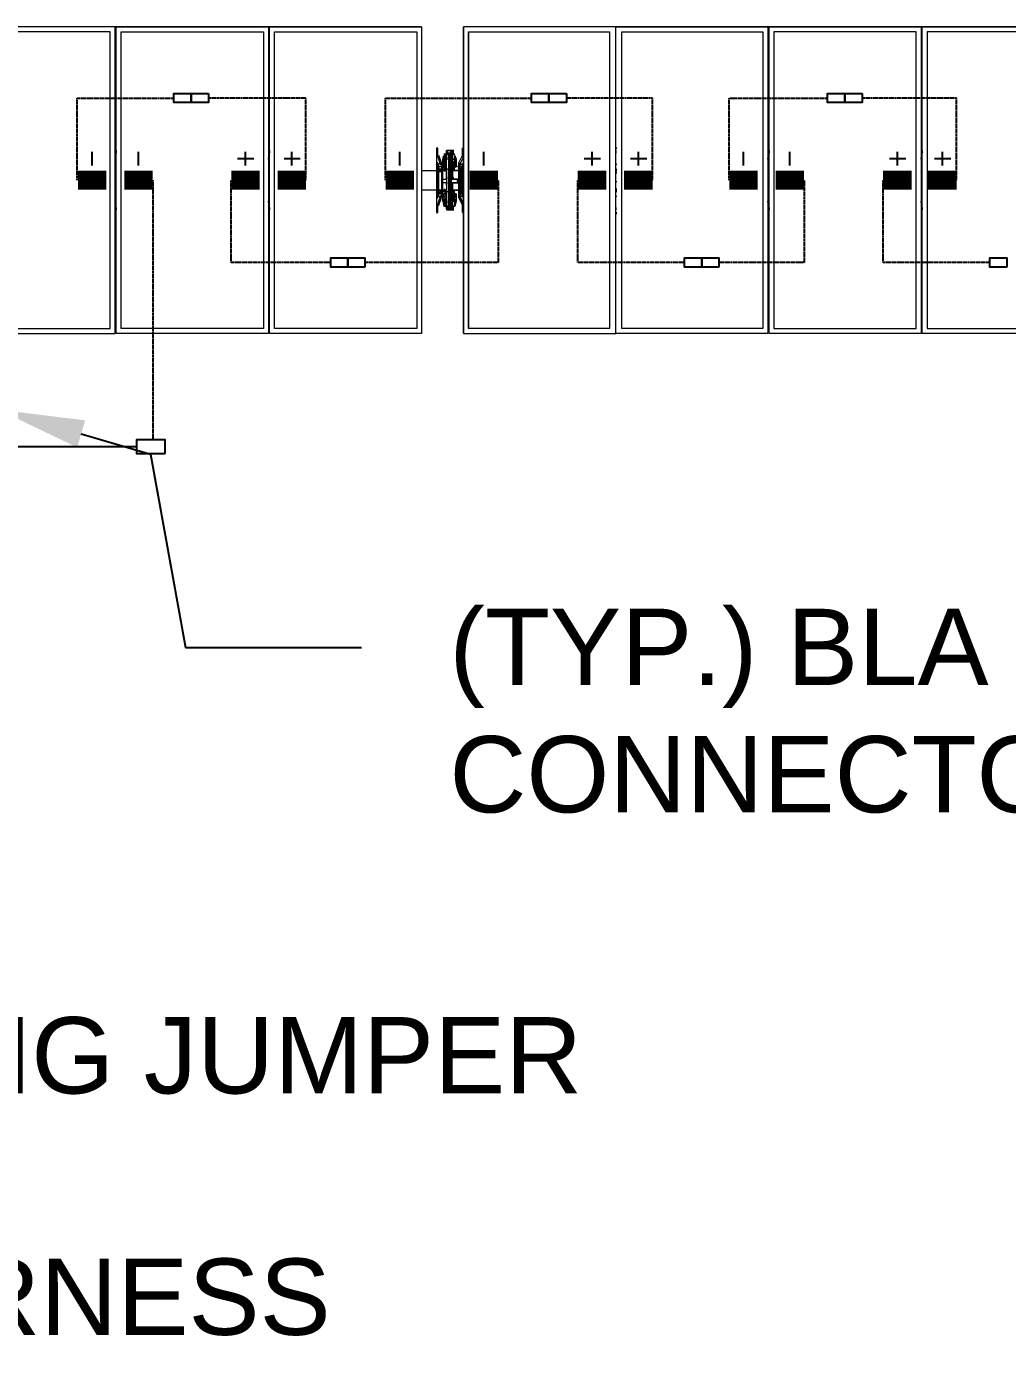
# Model space of a CAD drawing. Header units: feet. Extents: x -9903 to 12307, y -41 to 4121.
# Drawn here: x 6874.6 to 7131.4, y 1094.8 to 1447.3 of the extents above; entities that cross this region are included whole.
import ezdxf
from ezdxf import colors
from ezdxf.entities.mleader import LeaderData, LeaderLine
from ezdxf.lldxf.tags import DXFTag
from ezdxf.math import Vec2, Vec3

# ---------------------------------------------------------------- set-up
doc = ezdxf.new("R2010")
doc.units = ezdxf.units.FT
doc.header["$MEASUREMENT"] = 0
doc.linetypes.add('HIDDEN', pattern=[0.375, 0.25, -0.125])
for name, color, linetype in [('E-DC HARNESS-NEG', 170, 'DC HARNESS CABLE'), ('E-HARN-COMP', 8, 'Continuous'), ('E-TRNK-CABL-NEG', 6, 'HIDDEN'), ('E-TRUNK-CABLE-POS', 6, 'HIDDEN'), ('G-ANNO-TEXT', 1, 'Continuous'), ('Polarity-Text', 7, 'Continuous')]:
    doc.layers.add(name, color=color, linetype=linetype)
doc.styles.add('NEI-A', font='arial.ttf')
doc.styles.get("Standard").update_dxf_attribs({"font": 'arial.ttf'})
tags = doc.linetypes.add('DC HARNESS CABLE', pattern='A,0.5,-0.2,["DH",Standard,S=0.1,R=0,X=-0.1,Y=-0.05],-0.2', length=0.9).pattern_tags.tags
tags[6] = DXFTag(74, 10)

# ---------------------------------------------------------------- blocks, each defined once
blk = doc.blocks.new('A$C47dfd34d')
at = {"lineweight": 5}
for points in [[(13.6994, 0.4133), (11.8445, 0.4133)], [(13.4861, 0.4067), (13.4861, 0.0067)], [(13.4928, 0.4133), (13.4928, 0)], [(15.6094, 0.4133), (13.7561, 0.4133)], [(13.2861, 0.235), (13.2878, 0.2467), (13.2878, 0.2433)], [(13.4928, 0.235), (13.4945, 0.2467), (13.4945, 0.2433)], [(13.7228, 0.2233), (13.7228, 0.225), (13.7211, 0.225), (13.7194, 0.2283), (13.7211, 0.2283), (13.7228, 0.225), (13.7261, 0.225), (13.7261, 0.2283), (13.7244, 0.2283), (13.7261, 0.2283), (13.7261, 0.23), (13.7228, 0.24), (13.7228, 0.2383), (13.7211, 0.2383), (13.7194, 0.24), (13.7211, 0.24), (13.7211, 0.2433), (13.7211, 0.25), (13.7194, 0.25), (13.7194, 0.1633), (13.7211, 0.1633), (13.7211, 0.17), (13.7211, 0.1733), (13.7194, 0.1733), (13.7211, 0.175), (13.7211, 0.1733), (13.7228, 0.1733), (13.7261, 0.1833), (13.7261, 0.185), (13.7244, 0.185), (13.7261, 0.185), (13.7261, 0.1883), (13.7228, 0.1883), (13.7211, 0.1883), (13.7211, 0.2233), (13.7228, 0.2233), (13.7228, 0.2217), (13.7228, 0.22), (13.7244, 0.22), (13.7244, 0.2183), (13.7228, 0.22)], [(13.7194, 0.24), (13.7211, 0.24)], [(13.7211, 0.2383), (13.7244, 0.2283), (13.7211, 0.2283), (13.7211, 0.23), (13.7194, 0.23)], [(13.7211, 0.24), (13.7211, 0.24)], [(13.7278, 0.2217), (13.7328, 0.2217), (13.7311, 0.2217), (13.7328, 0.2217), (13.7311, 0.2217), (13.7328, 0.2217), (13.7328, 0.2417), (13.7361, 0.2417), (13.7361, 0.2217), (13.7361, 0.1717), (13.7378, 0.1717), (13.7378, 0.1683), (13.7394, 0.1683), (13.7411, 0.1667), (13.7411, 0.1683), (13.7411, 0.1783), (13.7411, 0.2), (13.7411, 0.2017), (13.7411, 0.2033), (13.7428, 0.2033)], [(13.7278, 0.2267), (13.7278, 0.225), (13.7278, 0.235), (13.7294, 0.24), (13.7294, 0.2317), (13.7311, 0.2317), (13.7311, 0.2417), (13.7294, 0.2417)], [(13.7278, 0.205), (13.7278, 0.2083), (13.7328, 0.2083), (13.7328, 0.2117), (13.7328, 0.21), (13.7328, 0.2117), (13.7328, 0.2367), (13.7344, 0.2367)], [(13.7378, 0.2433), (13.7361, 0.2433), (13.7378, 0.2433), (13.7361, 0.2433), (13.7344, 0.2433), (13.7328, 0.2433), (13.7344, 0.2433), (13.7328, 0.2433), (13.7328, 0.2417), (13.7311, 0.2417)], [(13.7344, 0.2467), (13.7328, 0.2467), (13.7328, 0.245), (13.7344, 0.245), (13.7344, 0.2433), (13.7361, 0.2433), (13.7361, 0.24)], [(13.7344, 0.245), (13.7328, 0.245), (13.7328, 0.2467), (13.7328, 0.245), (13.7344, 0.245), (13.7344, 0.2433), (13.7361, 0.2433), (13.7361, 0.2417), (13.7378, 0.2417), (13.7378, 0.2433), (13.7394, 0.245), (13.7411, 0.245), (13.7411, 0.2467), (13.7428, 0.2467)], [(13.7328, 0.2433), (13.7328, 0.235), (13.7328, 0.2433), (13.7328, 0.245), (13.7328, 0.2467), (13.7394, 0.2467), (13.7394, 0.245), (13.7394, 0.2433), (13.7378, 0.2433), (13.7394, 0.2433), (13.7378, 0.2433), (13.7394, 0.2433), (13.7378, 0.2433), (13.7361, 0.2433), (13.7378, 0.2433), (13.7394, 0.2433), (13.7378, 0.2433), (13.7394, 0.2433), (13.7394, 0.245), (13.7411, 0.245), (13.7428, 0.245), (13.7411, 0.245), (13.7428, 0.245), (13.7411, 0.245), (13.7411, 0.2467), (13.7394, 0.2467)], [(13.7328, 0.245), (13.7328, 0.245)], [(13.7328, 0.245), (13.7328, 0.245)], [(13.7344, 0.2433), (13.7361, 0.2433)], [(13.7361, 0.1667), (13.7344, 0.1667), (13.7411, 0.1667), (13.7428, 0.1667), (13.7411, 0.1667), (13.7394, 0.1683), (13.7411, 0.1683), (13.7411, 0.17), (13.7428, 0.17), (13.7411, 0.17), (13.7394, 0.17), (13.7411, 0.17), (13.7411, 0.1683), (13.7394, 0.1683), (13.7378, 0.1683), (13.7378, 0.1717), (13.7394, 0.1717), (13.7394, 0.17), (13.7394, 0.1717), (13.7378, 0.1717), (13.7361, 0.1717), (13.7361, 0.2217), (13.7361, 0.24), (13.7378, 0.24), (13.7394, 0.24), (13.7378, 0.24), (13.7394, 0.24)], [(13.7361, 0.2433), (13.7378, 0.2433)], [(13.7361, 0.2433), (13.7378, 0.2433)], [(13.7394, 0.2217), (13.7394, 0.2417), (13.7378, 0.2417), (13.7378, 0.2217), (13.7361, 0.2217), (13.7361, 0.24), (13.7378, 0.24), (13.7361, 0.24), (13.7361, 0.2217), (13.7378, 0.2217), (13.7378, 0.1917), (13.7394, 0.1917), (13.7394, 0.2217), (13.7394, 0.1917), (13.7378, 0.1917), (13.7378, 0.2217), (13.7361, 0.2217), (13.7361, 0.1917), (13.7378, 0.1917), (13.7378, 0.1717), (13.7394, 0.1717), (13.7394, 0.1917), (13.7394, 0.1717), (13.7378, 0.1717), (13.7378, 0.1917), (13.7361, 0.1917), (13.7378, 0.1917), (13.7378, 0.1717), (13.7394, 0.1717), (13.7394, 0.1917)], [(13.7378, 0.2433), (13.7394, 0.2433)], [(13.7378, 0.2433), (13.7394, 0.2433)], [(13.7378, 0.2433), (13.7394, 0.2433)], [(13.7378, 0.2433), (13.7394, 0.2433)], [(13.7378, 0.2433), (13.7394, 0.2433)], [(13.7378, 0.2433), (13.7394, 0.2433)], [(13.7378, 0.2433), (13.7394, 0.2433)], [(13.7378, 0.2433), (13.7394, 0.2433)], [(13.7378, 0.2433), (13.7394, 0.2433)], [(13.7378, 0.2433), (13.7394, 0.2433)], [(13.7394, 0.2417), (13.7394, 0.2433)], [(13.7394, 0.2433), (13.7411, 0.2433)], [(13.7394, 0.2433), (13.7411, 0.2433)], [(13.7394, 0.2433), (13.7411, 0.2433)], [(13.7394, 0.2433), (13.7411, 0.2433), (13.7411, 0.235), (13.7411, 0.2433)], [(13.7394, 0.2433), (13.7411, 0.2433)], [(13.7394, 0.2433), (13.7411, 0.2433)], [(13.7394, 0.2367), (13.7411, 0.2367), (13.7411, 0.2117), (13.7394, 0.2117)], [(13.7411, 0.245), (13.7411, 0.245)], [(13.7411, 0.245), (13.7411, 0.245)], [(13.7411, 0.245), (13.7411, 0.245)], [(13.7411, 0.2433), (13.7428, 0.2433)], [(13.7411, 0.2433), (13.7428, 0.2433)], [(13.7411, 0.2433), (13.7428, 0.2433)], [(13.7411, 0.2433), (13.7428, 0.2433)], [(13.7411, 0.2433), (13.7428, 0.2433)], [(13.7444, 0.2317), (13.7444, 0.23), (13.7444, 0.2283), (13.7428, 0.2283), (13.7428, 0.2317), (13.7411, 0.2317), (13.7428, 0.2317), (13.7428, 0.2283), (13.7411, 0.2283), (13.7444, 0.2283), (13.7444, 0.23), (13.7444, 0.2317), (13.7411, 0.2317), (13.7411, 0.2417), (13.7444, 0.2417), (13.7411, 0.2417), (13.7428, 0.2417)], [(13.7411, 0.2317), (13.7428, 0.2317), (13.7428, 0.2283), (13.7444, 0.2283), (13.7444, 0.23), (13.7444, 0.2233), (13.7428, 0.2233), (13.7411, 0.2283), (13.7428, 0.2283), (13.7428, 0.2233), (13.7444, 0.2233), (13.7444, 0.23), (13.7444, 0.2317), (13.7444, 0.24), (13.7461, 0.235), (13.7461, 0.225), (13.7444, 0.225), (13.7444, 0.2267), (13.7444, 0.225), (13.7461, 0.225), (13.7461, 0.235), (13.7444, 0.24), (13.7444, 0.2317), (13.7411, 0.2317), (13.7411, 0.2417), (13.7444, 0.2417)], [(13.7461, 0.235), (13.7444, 0.24), (13.7444, 0.2317), (13.7411, 0.2317), (13.7411, 0.2417)], [(13.7428, 0.24), (13.7428, 0.24)], [(13.7428, 0.24), (13.7428, 0.24)], [(13.7428, 0.24), (13.7428, 0.24)], [(13.7561, 0.2433), (13.7544, 0.2433), (13.7561, 0.2433)], [(13.7561, 0.2433), (13.7544, 0.2433), (13.7561, 0.2433)], [(13.7544, 0.24), (13.7544, 0.24)], [(13.7544, 0.24), (13.7544, 0.24)], [(13.9611, 0.235), (13.9611, 0.2467), (13.9611, 0.2433)], [(14.1661, 0.235), (14.1678, 0.2467), (14.1678, 0.2433)], [(14.3727, 0.235), (14.3744, 0.2467), (14.3744, 0.2433)], [(13.2861, 0.2283), (13.2878, 0.2283)], [(13.2878, 0.2217), (13.2861, 0.2217)], [(13.2861, 0.22), (13.2878, 0.22)], [(13.2878, 0.2167), (13.2861, 0.2167), (13.2878, 0.2183)], [(13.4928, 0.2283), (13.4945, 0.2283)], [(13.4945, 0.2217), (13.4928, 0.2217)], [(13.4928, 0.22), (13.4945, 0.22)], [(13.4945, 0.2167), (13.4928, 0.2167), (13.4945, 0.2183)], [(13.6994, 0.22), (13.7211, 0.22)], [(13.7194, 0.23), (13.7194, 0.23)], [(13.7194, 0.2283), (13.7194, 0.2283)], [(13.7211, 0.2233), (13.7211, 0.225)], [(13.7278, 0.22), (13.7261, 0.22), (13.7244, 0.22), (13.7261, 0.22), (13.7261, 0.2217), (13.7244, 0.2217), (13.7228, 0.2217)], [(13.7228, 0.1933), (13.7228, 0.2183)], [(13.7244, 0.22), (13.7261, 0.22)], [(13.7244, 0.22), (13.7261, 0.22)], [(13.7244, 0.22), (13.7261, 0.22)], [(13.7244, 0.22), (13.7261, 0.22)], [(13.7244, 0.22), (13.7261, 0.22)], [(13.7244, 0.22), (13.7261, 0.22)], [(13.7278, 0.1783), (13.7278, 0.1883), (13.7278, 0.225), (13.7261, 0.225), (13.7278, 0.225), (13.7261, 0.2283), (13.7261, 0.23)], [(13.7261, 0.225), (13.7261, 0.225)], [(13.7261, 0.225), (13.7261, 0.2217)], [(13.7261, 0.2183), (13.7261, 0.1933)], [(13.7278, 0.235), (13.7278, 0.225), (13.7294, 0.225), (13.7311, 0.2233), (13.7294, 0.225), (13.7311, 0.2233), (13.7311, 0.225)], [(13.7278, 0.225), (13.7278, 0.225)], [(13.7311, 0.2183), (13.7294, 0.22), (13.7278, 0.22), (13.7328, 0.22)], [(13.7294, 0.235), (13.7294, 0.235)], [(13.7294, 0.2317), (13.7294, 0.23), (13.7294, 0.2283), (13.7311, 0.2283), (13.7311, 0.2317), (13.7328, 0.2317)], [(13.7294, 0.23), (13.7294, 0.225), (13.7294, 0.2233), (13.7311, 0.2233), (13.7311, 0.2283), (13.7328, 0.2283)], [(13.7328, 0.2233), (13.7311, 0.2233)], [(13.7328, 0.2117), (13.7328, 0.235), (13.7344, 0.235)], [(13.7361, 0.2217), (13.7378, 0.2217)], [(13.7411, 0.21), (13.7411, 0.2083), (13.7411, 0.2117), (13.7411, 0.235), (13.7428, 0.235)], [(13.7411, 0.2283), (13.7428, 0.2283), (13.7428, 0.2233), (13.7444, 0.2233), (13.7444, 0.23)], [(13.7428, 0.2233), (13.7411, 0.2233)], [(13.7444, 0.2217), (13.7428, 0.2217), (13.7444, 0.2217), (13.7428, 0.2217), (13.7428, 0.22), (13.7411, 0.22), (13.7494, 0.22)], [(13.7428, 0.225), (13.7428, 0.2233), (13.7444, 0.225)], [(13.7444, 0.235), (13.7444, 0.235)], [(13.7444, 0.235), (13.7444, 0.235)], [(13.7494, 0.225), (13.7494, 0.225)], [(13.7494, 0.225), (13.7494, 0.225)], [(13.7511, 0.225), (13.7511, 0.225)], [(13.7511, 0.225), (13.7511, 0.225)], [(13.9611, 0.2283), (13.9628, 0.2283)], [(13.9611, 0.2217), (13.9628, 0.2217)], [(13.9611, 0.22), (13.9628, 0.22)], [(13.9611, 0.2183), (13.9611, 0.2167), (13.9628, 0.2167)], [(14.1661, 0.2283), (14.1678, 0.2283)], [(14.1678, 0.2217), (14.1661, 0.2217)], [(14.1661, 0.22), (14.1678, 0.22)], [(14.1678, 0.2167), (14.1661, 0.2167), (14.1678, 0.2183)], [(14.3727, 0.2283), (14.3744, 0.2283)], [(14.3744, 0.2217), (14.3727, 0.2217)], [(14.3727, 0.22), (14.3744, 0.22)], [(14.3744, 0.2167), (14.3727, 0.2167), (14.3744, 0.2183)], [(13.2861, 0.2067), (13.2878, 0.2083)], [(13.2878, 0.205), (13.2861, 0.205)], [(13.4928, 0.2067), (13.4945, 0.2083)], [(13.4945, 0.205), (13.4928, 0.205)], [(13.7211, 0.205), (13.7194, 0.205)], [(13.7211, 0.2033), (13.7194, 0.2033)], [(13.7278, 0.2083), (13.7294, 0.2083)], [(13.7328, 0.2017), (13.7328, 0.2), (13.7328, 0.2033), (13.7278, 0.2033)], [(13.7328, 0.21), (13.7344, 0.21)], [(13.7328, 0.21), (13.7344, 0.21)], [(13.7344, 0.2033), (13.7328, 0.2033), (13.7344, 0.2033), (13.7328, 0.2033), (13.7344, 0.2033), (13.7328, 0.2033), (13.7344, 0.2033), (13.7328, 0.2033), (13.7328, 0.1767), (13.7344, 0.1767)], [(13.7328, 0.2033), (13.7328, 0.2), (13.7328, 0.1783), (13.7344, 0.1783)], [(13.7394, 0.2083), (13.7494, 0.2083)], [(13.7494, 0.2033), (13.7394, 0.2033)], [(13.7394, 0.2017), (13.7411, 0.2017), (13.7411, 0.1767), (13.7394, 0.1767)], [(13.7411, 0.21), (13.7411, 0.2117)], [(13.7411, 0.21), (13.7411, 0.2117)], [(13.7411, 0.21), (13.7428, 0.21)], [(13.7411, 0.21), (13.7428, 0.21)], [(13.7411, 0.21), (13.7428, 0.21)], [(13.7411, 0.21), (13.7428, 0.21)], [(13.7411, 0.21), (13.7428, 0.21)], [(13.7411, 0.21), (13.7428, 0.21)], [(13.7411, 0.21), (13.7428, 0.21)], [(13.7411, 0.21), (13.7428, 0.21)], [(13.7411, 0.2083), (13.7411, 0.21)], [(13.7411, 0.21), (13.7428, 0.21)], [(13.7411, 0.21), (13.7428, 0.21)], [(13.7411, 0.21), (13.7428, 0.21)], [(13.7411, 0.2033), (13.7411, 0.2)], [(13.7411, 0.2033), (13.7411, 0.2)], [(13.7411, 0.2033), (13.7411, 0.2)], [(13.7411, 0.2033), (13.7411, 0.2)], [(13.7411, 0.2033), (13.7428, 0.2033)], [(13.7411, 0.2033), (13.7428, 0.2033)], [(13.7411, 0.2033), (13.7411, 0.2)], [(13.7411, 0.2033), (13.7411, 0.2)], [(13.7411, 0.2033), (13.7428, 0.2033)], [(13.7411, 0.2033), (13.7428, 0.2033)], [(13.7411, 0.2033), (13.7428, 0.2033)], [(13.7411, 0.2033), (13.7428, 0.2033)], [(13.7411, 0.2033), (13.7428, 0.2033)], [(13.7411, 0.2033), (13.7428, 0.2033)], [(13.9611, 0.2067), (13.9611, 0.2083)], [(13.9611, 0.205), (13.9628, 0.205)], [(14.1661, 0.2067), (14.1678, 0.2083)], [(14.1678, 0.205), (14.1661, 0.205)], [(14.3727, 0.2067), (14.3744, 0.2083)], [(14.3744, 0.205), (14.3727, 0.205)], [(13.2861, 0.195), (13.2878, 0.195)], [(13.2878, 0.1933), (13.2861, 0.1933)], [(13.2861, 0.1917), (13.2878, 0.1917)], [(13.2878, 0.185), (13.2861, 0.185)], [(13.4928, 0.195), (13.4945, 0.195)], [(13.4945, 0.1933), (13.4928, 0.1933)], [(13.4928, 0.1917), (13.4945, 0.1917)], [(13.4945, 0.185), (13.4928, 0.185)], [(13.7211, 0.1933), (13.6994, 0.1933)], [(13.7194, 0.1817), (13.7211, 0.1833), (13.7211, 0.185), (13.7244, 0.185), (13.7211, 0.175)], [(13.7194, 0.1833), (13.7194, 0.1833)], [(13.7194, 0.1817), (13.7194, 0.1817)], [(13.7211, 0.1867), (13.7211, 0.1883)], [(13.7228, 0.1867), (13.7228, 0.1883), (13.7228, 0.19)], [(13.7244, 0.1917), (13.7261, 0.1917)], [(13.7244, 0.1917), (13.7261, 0.1917)], [(13.7244, 0.1917), (13.7261, 0.1917)], [(13.7244, 0.1917), (13.7261, 0.1917)], [(13.7244, 0.1917), (13.7261, 0.1917)], [(13.7278, 0.185), (13.7261, 0.185), (13.7278, 0.1883), (13.7261, 0.1883), (13.7278, 0.1883), (13.7294, 0.1883), (13.7311, 0.19), (13.7311, 0.1883), (13.7328, 0.1883)], [(13.7261, 0.19), (13.7261, 0.1883)], [(13.7261, 0.1883), (13.7261, 0.1883)], [(13.7261, 0.1833), (13.7261, 0.185)], [(13.7328, 0.1933), (13.7278, 0.1933)], [(13.7394, 0.1667), (13.7411, 0.1667), (13.7394, 0.1683), (13.7411, 0.1683), (13.7411, 0.1783), (13.7411, 0.1683), (13.7411, 0.1667), (13.7394, 0.1683), (13.7378, 0.1683), (13.7361, 0.1683), (13.7361, 0.1717), (13.7328, 0.1717), (13.7328, 0.1917), (13.7311, 0.1917), (13.7328, 0.1917), (13.7311, 0.1917), (13.7328, 0.1917), (13.7278, 0.1917), (13.7294, 0.1917)], [(13.7278, 0.1883), (13.7278, 0.1883)], [(13.7278, 0.1867), (13.7278, 0.1883), (13.7278, 0.1783), (13.7294, 0.1717)], [(13.7294, 0.1933), (13.7311, 0.195)], [(13.7294, 0.1817), (13.7294, 0.18), (13.7311, 0.18), (13.7311, 0.1833)], [(13.7328, 0.185), (13.7311, 0.185)], [(13.7378, 0.1717), (13.7361, 0.1717), (13.7361, 0.1917), (13.7361, 0.1717), (13.7361, 0.17), (13.7344, 0.17), (13.7361, 0.17)], [(13.7494, 0.1933), (13.7411, 0.1933)], [(13.7411, 0.1917), (13.7428, 0.1917), (13.7411, 0.1917)], [(13.7411, 0.1917), (13.7428, 0.1917), (13.7411, 0.1917)], [(13.7411, 0.1917), (13.7428, 0.1917), (13.7411, 0.1917), (13.7428, 0.1917), (13.7444, 0.1917), (13.7428, 0.1917), (13.7444, 0.1917)], [(13.7444, 0.1883), (13.7428, 0.19), (13.7444, 0.1883), (13.7428, 0.19), (13.7428, 0.1883), (13.7411, 0.1883)], [(13.7428, 0.185), (13.7428, 0.1833), (13.7444, 0.1833), (13.7428, 0.1833), (13.7428, 0.185), (13.7428, 0.1883), (13.7444, 0.1883), (13.7444, 0.1867), (13.7444, 0.1833), (13.7428, 0.1833), (13.7428, 0.185), (13.7428, 0.1883), (13.7444, 0.1883), (13.7444, 0.1867), (13.7444, 0.1833), (13.7444, 0.1867), (13.7444, 0.1883), (13.7428, 0.1883), (13.7428, 0.185), (13.7411, 0.185), (13.7428, 0.185), (13.7411, 0.185)], [(13.7428, 0.1833), (13.7428, 0.18), (13.7411, 0.18), (13.7444, 0.18), (13.7444, 0.1817)], [(13.7494, 0.1883), (13.7494, 0.1883)], [(13.7494, 0.1883), (13.7494, 0.1883)], [(13.7511, 0.1917), (13.7528, 0.1917)], [(13.7511, 0.1917), (13.7528, 0.1917)], [(13.7511, 0.1917), (13.7528, 0.1917)], [(13.7511, 0.1917), (13.7528, 0.1917)], [(13.7511, 0.1917), (13.7528, 0.1917)], [(13.7511, 0.1917), (13.7528, 0.1917)], [(13.7511, 0.1883), (13.7511, 0.1883)], [(13.7511, 0.1883), (13.7511, 0.1883)], [(13.7528, 0.1933), (13.7544, 0.1933)], [(13.9611, 0.195), (13.9628, 0.195)], [(13.9611, 0.1933), (13.9628, 0.1933)], [(13.9611, 0.1917), (13.9628, 0.1917)], [(13.9611, 0.185), (13.9628, 0.185)], [(14.1661, 0.195), (14.1678, 0.195)], [(14.1678, 0.1933), (14.1661, 0.1933)], [(14.1661, 0.1917), (14.1678, 0.1917)], [(14.1678, 0.185), (14.1661, 0.185)], [(14.3727, 0.195), (14.3744, 0.195)], [(14.3744, 0.1933), (14.3727, 0.1933)], [(14.3727, 0.1917), (14.3744, 0.1917)], [(14.3744, 0.185), (14.3727, 0.185)], [(13.2878, 0.17), (13.2878, 0.1667), (13.2861, 0.1783)], [(13.2861, 0.1633), (13.2878, 0.1633)], [(13.2878, 0.1667), (13.2878, 0.1667)], [(13.4945, 0.17), (13.4945, 0.1667), (13.4928, 0.1783)], [(13.4928, 0.1633), (13.4945, 0.1633)], [(13.4945, 0.1667), (13.4945, 0.1667)], [(13.7211, 0.1733), (13.7194, 0.1733), (13.7194, 0.1717)], [(13.7211, 0.17), (13.7194, 0.17), (13.7211, 0.17)], [(13.7211, 0.1733), (13.7211, 0.1733)], [(13.7294, 0.18), (13.7294, 0.1717), (13.7311, 0.1717), (13.7311, 0.18), (13.7328, 0.18)], [(13.7294, 0.1783), (13.7294, 0.1783)], [(13.7311, 0.1717), (13.7328, 0.1717), (13.7328, 0.1683), (13.7328, 0.1783), (13.7328, 0.1683), (13.7328, 0.1667), (13.7344, 0.1683), (13.7328, 0.1667), (13.7344, 0.1667), (13.7328, 0.1667), (13.7344, 0.1667)], [(13.7344, 0.17), (13.7328, 0.17), (13.7328, 0.1683), (13.7344, 0.1683), (13.7361, 0.1683), (13.7344, 0.1683), (13.7361, 0.1683)], [(13.7328, 0.1683), (13.7328, 0.1683)], [(13.7328, 0.1667), (13.7328, 0.1667)], [(13.7378, 0.17), (13.7361, 0.17), (13.7361, 0.1717), (13.7361, 0.17), (13.7378, 0.17), (13.7361, 0.17), (13.7378, 0.17), (13.7394, 0.17), (13.7411, 0.17), (13.7394, 0.17), (13.7378, 0.17), (13.7361, 0.17), (13.7378, 0.17), (13.7394, 0.17), (13.7378, 0.17), (13.7394, 0.17), (13.7378, 0.17), (13.7361, 0.17), (13.7378, 0.17), (13.7394, 0.17), (13.7378, 0.17), (13.7361, 0.17), (13.7378, 0.17), (13.7394, 0.17), (13.7394, 0.1717), (13.7378, 0.1717), (13.7378, 0.1683), (13.7394, 0.1683), (13.7411, 0.1667), (13.7411, 0.1683), (13.7411, 0.17), (13.7394, 0.17), (13.7411, 0.17), (13.7428, 0.17), (13.7411, 0.17), (13.7411, 0.1683), (13.7428, 0.1683)], [(13.7378, 0.1683), (13.7394, 0.1683)], [(13.7378, 0.1683), (13.7394, 0.1683)], [(13.7394, 0.1683), (13.7378, 0.1683)], [(13.7378, 0.1683), (13.7394, 0.1683)], [(13.7378, 0.1683), (13.7394, 0.1683)], [(13.7394, 0.1683), (13.7378, 0.1683)], [(13.7428, 0.1667), (13.7411, 0.1667), (13.7394, 0.1683), (13.7411, 0.1683), (13.7411, 0.1783), (13.7428, 0.1783)], [(13.7394, 0.1683), (13.7411, 0.1683)], [(13.7394, 0.1683), (13.7411, 0.1683)], [(13.7411, 0.18), (13.7411, 0.1717), (13.7444, 0.1717), (13.7444, 0.18)], [(13.7411, 0.1683), (13.7411, 0.1783)], [(13.7411, 0.1783), (13.7411, 0.1683)], [(13.7411, 0.1717), (13.7428, 0.1717)], [(13.7411, 0.1667), (13.7411, 0.1667)], [(13.7411, 0.1667), (13.7411, 0.1667)], [(13.7411, 0.1667), (13.7411, 0.1667)], [(13.7428, 0.1717), (13.7428, 0.1717)], [(13.7428, 0.1717), (13.7428, 0.1717)], [(13.7428, 0.1717), (13.7428, 0.1717)], [(13.7444, 0.1783), (13.7444, 0.1783)], [(13.7444, 0.1783), (13.7444, 0.1783)], [(13.7461, 0.1783), (13.7444, 0.1717)], [(13.7544, 0.1733), (13.7544, 0.1733)], [(13.7544, 0.1733), (13.7544, 0.1733)], [(13.7544, 0.17), (13.7544, 0.17)], [(13.7561, 0.17), (13.7544, 0.17), (13.7561, 0.17)], [(13.7544, 0.17), (13.7544, 0.17)], [(13.7561, 0.17), (13.7544, 0.17), (13.7561, 0.17)], [(13.9611, 0.17), (13.9611, 0.1667), (13.9611, 0.1783)], [(13.9611, 0.1667), (13.9611, 0.1667)], [(13.9611, 0.1633), (13.9628, 0.1633)], [(14.1678, 0.17), (14.1678, 0.1667), (14.1661, 0.1783)], [(14.1661, 0.1633), (14.1678, 0.1633)], [(14.1678, 0.1667), (14.1678, 0.1667)], [(14.3744, 0.17), (14.3744, 0.1667), (14.3727, 0.1783)], [(14.3727, 0.1633), (14.3744, 0.1633)], [(14.3744, 0.1667), (14.3744, 0.1667)], [(13.2861, 0.1617), (13.2878, 0.1617)], [(13.4928, 0.1617), (13.4945, 0.1617)], [(13.9611, 0.1617), (13.9628, 0.1617)], [(14.1661, 0.1617), (14.1678, 0.1617)], [(14.3727, 0.1617), (14.3744, 0.1617)]]:
    blk.add_lwpolyline(points, dxfattribs=at)
for points in [[(13.2861, 0.4133), (13.0811, 0.4133), (13.0811, 0), (13.2861, 0)], [(13.0895, 0.0067), (13.2795, 0.0067), (13.2795, 0.4067), (13.0895, 0.4067)], [(13.2878, 0), (13.2878, 0.4133), (13.4928, 0.4133), (13.4928, 0)], [(13.2945, 0.0067), (13.2945, 0.4067), (13.4861, 0.4067), (13.4861, 0.0067)], [(13.4945, 0), (13.4945, 0.4133), (13.6994, 0.4133), (13.6994, 0)], [(13.5011, 0.0067), (13.5011, 0.4067), (13.6928, 0.4067), (13.6928, 0.0067)], [(13.7561, 0.4133), (13.7561, 0), (13.9611, 0), (13.9611, 0.4133)], [(13.7561, 0), (13.7561, 0.4133)], [(13.9528, 0.4067), (13.9528, 0.0067), (13.7628, 0.0067), (13.7628, 0.4067)], [(13.7628, 0.0067), (13.7628, 0.4067)], [(14.1661, 0.4133), (14.1661, 0), (13.9611, 0), (13.9611, 0.4133)], [(13.9694, 0.4067), (14.1594, 0.4067), (14.1594, 0.0067), (13.9694, 0.0067)], [(14.1678, 0.4133), (14.3727, 0.4133), (14.3727, 0), (14.1678, 0)], [(14.1744, 0.4067), (14.1744, 0.0067), (14.3661, 0.0067), (14.3661, 0.4067)], [(14.3744, 0.4133), (14.5794, 0.4133), (14.5794, 0), (14.3744, 0)], [(14.3811, 0.4067), (14.3811, 0.0067), (14.5711, 0.0067), (14.5711, 0.4067)], [(13.2878, 0.25), (13.2861, 0.25)], [(13.4945, 0.25), (13.4928, 0.25)], [(13.7194, 0.2433), (13.7211, 0.2433)], [(13.7428, 0.2433), (13.7411, 0.2433), (13.7428, 0.2433), (13.7411, 0.2433), (13.7411, 0.235), (13.7411, 0.2433), (13.7411, 0.245), (13.7411, 0.2467), (13.7411, 0.245), (13.7394, 0.245), (13.7394, 0.2467), (13.7328, 0.2467), (13.7394, 0.2467), (13.7411, 0.2467), (13.7394, 0.2467), (13.7394, 0.245), (13.7394, 0.2433), (13.7394, 0.2417), (13.7394, 0.2433), (13.7411, 0.2433), (13.7394, 0.2433), (13.7411, 0.2433), (13.7411, 0.235), (13.7411, 0.2433), (13.7411, 0.245), (13.7394, 0.245), (13.7411, 0.245), (13.7394, 0.245), (13.7411, 0.245), (13.7411, 0.2433)], [(13.7361, 0.2433), (13.7344, 0.2433)], [(13.7378, 0.2417), (13.7361, 0.2417), (13.7378, 0.2417), (13.7378, 0.2433), (13.7394, 0.245), (13.7411, 0.245), (13.7411, 0.2467), (13.7428, 0.2467), (13.7411, 0.2467), (13.7411, 0.245), (13.7394, 0.245), (13.7378, 0.2433)], [(13.7361, 0.2433), (13.7361, 0.24), (13.7361, 0.2433), (13.7378, 0.2433)], [(13.7378, 0.2417), (13.7378, 0.2217), (13.7394, 0.2217), (13.7394, 0.2417)], [(13.7378, 0.2417), (13.7378, 0.2217), (13.7394, 0.2217), (13.7394, 0.2417)], [(13.7394, 0.2117), (13.7411, 0.2117), (13.7411, 0.2367), (13.7394, 0.2367), (13.7411, 0.2367), (13.7411, 0.2117)], [(13.7511, 0.2283), (13.7494, 0.2283), (13.7494, 0.23), (13.7544, 0.24), (13.7544, 0.2433), (13.7544, 0.25), (13.7561, 0.25), (13.7544, 0.25), (13.7544, 0.2433), (13.7544, 0.24), (13.7544, 0.2383), (13.7561, 0.2383), (13.7511, 0.2283), (13.7511, 0.225), (13.7544, 0.225), (13.7544, 0.2233), (13.7544, 0.1883), (13.7528, 0.1883), (13.7528, 0.19), (13.7528, 0.1917), (13.7511, 0.1917), (13.7511, 0.19), (13.7528, 0.19), (13.7528, 0.1883), (13.7544, 0.1883), (13.7544, 0.2233), (13.7528, 0.2233), (13.7528, 0.2217), (13.7528, 0.2233), (13.7544, 0.2233), (13.7544, 0.225), (13.7511, 0.225), (13.7511, 0.2283), (13.7494, 0.2283), (13.7494, 0.225), (13.7511, 0.225), (13.7494, 0.225), (13.7494, 0.1883), (13.7511, 0.1883), (13.7494, 0.1883), (13.7494, 0.185), (13.7494, 0.1833), (13.7494, 0.185), (13.7511, 0.185), (13.7511, 0.1883), (13.7544, 0.1883), (13.7511, 0.1883), (13.7511, 0.185), (13.7511, 0.1833), (13.7494, 0.1833), (13.7544, 0.1733), (13.7544, 0.175), (13.7561, 0.175), (13.7511, 0.185), (13.7494, 0.185), (13.7494, 0.1883), (13.7511, 0.1883), (13.7494, 0.1883), (13.7494, 0.225), (13.7511, 0.225), (13.7511, 0.2217), (13.7528, 0.2217), (13.7511, 0.2217), (13.7511, 0.22), (13.7528, 0.22), (13.7511, 0.22), (13.7528, 0.22), (13.7511, 0.22), (13.7528, 0.22), (13.7511, 0.22), (13.7528, 0.22), (13.7511, 0.22), (13.7528, 0.22), (13.7511, 0.2183), (13.7511, 0.22), (13.7511, 0.2217), (13.7511, 0.225), (13.7494, 0.225), (13.7494, 0.2283), (13.7494, 0.23), (13.7494, 0.2283)], [(13.7561, 0.2267), (13.7544, 0.225), (13.7544, 0.2283), (13.7511, 0.2283), (13.7494, 0.2283), (13.7494, 0.23), (13.7544, 0.24), (13.7544, 0.2383), (13.7561, 0.2383), (13.7511, 0.2283), (13.7544, 0.2283), (13.7544, 0.225)], [(13.7561, 0.24), (13.7544, 0.24)], [(13.9628, 0.25), (13.9611, 0.25)], [(14.1678, 0.25), (14.1661, 0.25)], [(14.3744, 0.25), (14.3727, 0.25)], [(13.7244, 0.2217), (13.7228, 0.22), (13.7244, 0.2183), (13.7261, 0.22)], [(13.7244, 0.2217), (13.7228, 0.2217), (13.7228, 0.22), (13.7228, 0.2183), (13.7244, 0.2183), (13.7261, 0.2183), (13.7261, 0.22), (13.7261, 0.2217)], [(13.7261, 0.22), (13.7244, 0.22)], [(13.7361, 0.1917), (13.7361, 0.2217), (13.7328, 0.2217), (13.7328, 0.1917)], [(13.7378, 0.2217), (13.7378, 0.1917), (13.7394, 0.1917), (13.7394, 0.2217)], [(13.7411, 0.2117), (13.7411, 0.2083), (13.7411, 0.21), (13.7428, 0.21), (13.7411, 0.21), (13.7411, 0.2083), (13.7411, 0.2117), (13.7411, 0.21), (13.7411, 0.2117), (13.7411, 0.235), (13.7428, 0.235), (13.7411, 0.235), (13.7411, 0.2117), (13.7411, 0.21)], [(13.7411, 0.2233), (13.7428, 0.2233), (13.7444, 0.225), (13.7428, 0.2233), (13.7444, 0.225), (13.7428, 0.2233)], [(13.7444, 0.2217), (13.7428, 0.2217), (13.7411, 0.2217), (13.7428, 0.2217), (13.7428, 0.22), (13.7411, 0.22), (13.7494, 0.22), (13.7411, 0.22), (13.7428, 0.22), (13.7428, 0.2217), (13.7411, 0.2217), (13.7428, 0.2217)], [(13.7428, 0.2217), (13.7411, 0.2217)], [(13.7444, 0.225), (13.7428, 0.2233), (13.7428, 0.225), (13.7428, 0.2233), (13.7444, 0.225), (13.7428, 0.2233)], [(13.7461, 0.225), (13.7461, 0.235), (13.7461, 0.225), (13.7478, 0.225)], [(13.7511, 0.2217), (13.7494, 0.22), (13.7511, 0.2183), (13.7528, 0.22)], [(13.7511, 0.2183), (13.7528, 0.2183), (13.7528, 0.22), (13.7528, 0.2217), (13.7511, 0.2217), (13.7494, 0.2217), (13.7494, 0.22), (13.7494, 0.2183)], [(13.7511, 0.2217), (13.7494, 0.22), (13.7511, 0.2183), (13.7528, 0.22)], [(13.7511, 0.2183), (13.7528, 0.2183), (13.7528, 0.22), (13.7528, 0.2217), (13.7511, 0.2217), (13.7494, 0.2217), (13.7494, 0.22), (13.7494, 0.2183)], [(13.7511, 0.22), (13.7511, 0.2183), (13.7528, 0.22), (13.7528, 0.2217), (13.7528, 0.22), (13.7511, 0.22), (13.7528, 0.22), (13.7511, 0.22), (13.7528, 0.22), (13.7511, 0.22), (13.7528, 0.22), (13.7511, 0.22), (13.7528, 0.22)], [(13.7511, 0.1933), (13.7528, 0.1933), (13.7528, 0.2183), (13.7528, 0.1933), (13.7511, 0.1933), (13.7511, 0.1917), (13.7511, 0.19), (13.7528, 0.19), (13.7528, 0.1917), (13.7511, 0.1917), (13.7528, 0.1917), (13.7511, 0.1917), (13.7528, 0.1917), (13.7511, 0.1917), (13.7528, 0.1917), (13.7511, 0.1917), (13.7528, 0.1917), (13.7511, 0.1917), (13.7511, 0.1933), (13.7511, 0.2183)], [(13.7544, 0.22), (13.7528, 0.22), (13.7544, 0.22), (13.7561, 0.22)], [(13.7561, 0.2283), (13.7561, 0.23), (13.7561, 0.2283), (13.7544, 0.2283)], [(13.7561, 0.2233), (13.7561, 0.225)], [(13.7211, 0.2083), (13.7194, 0.2083)], [(13.7344, 0.21), (13.7328, 0.21), (13.7328, 0.2083), (13.7328, 0.21)], [(13.7494, 0.2083), (13.7394, 0.2083), (13.7494, 0.2083), (13.7478, 0.2083), (13.7478, 0.205), (13.7494, 0.205), (13.7478, 0.205), (13.7478, 0.2083)], [(13.7394, 0.2033), (13.7494, 0.2033)], [(13.7394, 0.2017), (13.7411, 0.2017), (13.7411, 0.1767), (13.7394, 0.1767), (13.7411, 0.1767), (13.7411, 0.2017)], [(13.7428, 0.21), (13.7411, 0.21), (13.7411, 0.2083), (13.7411, 0.21), (13.7428, 0.21), (13.7411, 0.21)], [(13.7428, 0.2033), (13.7411, 0.2033), (13.7428, 0.2033), (13.7411, 0.2033), (13.7428, 0.2033), (13.7411, 0.2033), (13.7428, 0.2033), (13.7411, 0.2033), (13.7411, 0.2017), (13.7411, 0.2), (13.7411, 0.1783), (13.7428, 0.1783), (13.7411, 0.1783), (13.7411, 0.2), (13.7411, 0.2017), (13.7411, 0.2033)], [(13.7428, 0.2033), (13.7411, 0.2033)], [(13.7428, 0.2033), (13.7411, 0.2033)], [(13.7561, 0.2083), (13.7544, 0.2083)], [(13.7561, 0.2083), (13.7544, 0.2083)], [(13.7544, 0.205), (13.7561, 0.205)], [(13.7544, 0.2033), (13.7561, 0.2033)], [(13.7194, 0.185), (13.7211, 0.185), (13.7228, 0.1883), (13.7211, 0.1883)], [(13.7244, 0.19), (13.7261, 0.1917), (13.7261, 0.1933), (13.7244, 0.1933), (13.7228, 0.1933), (13.7228, 0.1917), (13.7228, 0.19)], [(13.7244, 0.1933), (13.7228, 0.1917), (13.7244, 0.19), (13.7261, 0.1917)], [(13.7244, 0.1933), (13.7228, 0.1933), (13.7228, 0.1917), (13.7228, 0.19), (13.7244, 0.19), (13.7261, 0.19), (13.7261, 0.1917), (13.7261, 0.1933)], [(13.7261, 0.1917), (13.7244, 0.1917)], [(13.7261, 0.1917), (13.7244, 0.1917)], [(13.7294, 0.1883), (13.7311, 0.19)], [(13.7294, 0.1833), (13.7294, 0.1883), (13.7311, 0.1883), (13.7311, 0.185)], [(13.7411, 0.1933), (13.7494, 0.1933)], [(13.7444, 0.1917), (13.7428, 0.1917), (13.7411, 0.1917), (13.7428, 0.1917)], [(13.7428, 0.19), (13.7444, 0.1883), (13.7428, 0.19), (13.7444, 0.1883), (13.7428, 0.19), (13.7444, 0.1883), (13.7428, 0.19), (13.7428, 0.1883), (13.7411, 0.1883), (13.7428, 0.1883)], [(13.7428, 0.18), (13.7428, 0.1833), (13.7428, 0.18), (13.7411, 0.18)], [(13.7444, 0.1867), (13.7444, 0.1883), (13.7461, 0.1883), (13.7461, 0.1783), (13.7461, 0.1883), (13.7461, 0.1783), (13.7444, 0.1717), (13.7461, 0.1783), (13.7461, 0.1883), (13.7444, 0.1883)], [(13.7444, 0.18), (13.7444, 0.1817)], [(13.7511, 0.1933), (13.7494, 0.1917), (13.7511, 0.19), (13.7528, 0.1917)], [(13.7511, 0.19), (13.7528, 0.19), (13.7528, 0.1917), (13.7528, 0.1933), (13.7511, 0.1933), (13.7494, 0.1933), (13.7494, 0.1917), (13.7494, 0.19)], [(13.7511, 0.1933), (13.7494, 0.1917), (13.7511, 0.19), (13.7528, 0.1917)], [(13.7511, 0.19), (13.7528, 0.19), (13.7528, 0.1917), (13.7528, 0.1933), (13.7511, 0.1933), (13.7494, 0.1933), (13.7494, 0.1917), (13.7494, 0.19)], [(13.7561, 0.1867), (13.7544, 0.1883), (13.7544, 0.185), (13.7511, 0.185), (13.7561, 0.175), (13.7544, 0.175), (13.7544, 0.1733), (13.7494, 0.1833), (13.7511, 0.1833), (13.7511, 0.185), (13.7544, 0.185), (13.7544, 0.1883), (13.7561, 0.1867), (13.7561, 0.1883)], [(13.7528, 0.1917), (13.7511, 0.1917)], [(13.7511, 0.19), (13.7511, 0.1883)], [(13.7528, 0.1933), (13.7528, 0.1917)], [(13.7544, 0.1933), (13.7561, 0.1933)], [(13.7544, 0.1867), (13.7544, 0.1883)], [(13.7544, 0.1833), (13.7561, 0.1833), (13.7561, 0.185), (13.7561, 0.1833)], [(13.7361, 0.1683), (13.7344, 0.1683)], [(13.7344, 0.1667), (13.7394, 0.1667), (13.7411, 0.1667), (13.7394, 0.1667), (13.7411, 0.1667)], [(13.7378, 0.1683), (13.7394, 0.1683)], [(13.7444, 0.1717), (13.7444, 0.18), (13.7411, 0.18), (13.7411, 0.1717)], [(13.7444, 0.1717), (13.7444, 0.18), (13.7411, 0.18), (13.7411, 0.1717)], [(13.7428, 0.1717), (13.7411, 0.1717)], [(13.7428, 0.1683), (13.7411, 0.1683), (13.7411, 0.17), (13.7428, 0.17), (13.7411, 0.17), (13.7411, 0.1683)], [(13.7561, 0.1733), (13.7544, 0.1733), (13.7544, 0.1717), (13.7544, 0.17), (13.7544, 0.1633), (13.7561, 0.1633), (13.7544, 0.1633), (13.7544, 0.17), (13.7544, 0.1717), (13.7544, 0.1733)]]:
    blk.add_lwpolyline(points, close=True, dxfattribs=at)

msp = doc.modelspace()

# ---------------------------------------------------------------- linework, layer by layer
at = {"layer": 'E-DC HARNESS-NEG', "ltscale": 0.5}
msp.add_lwpolyline([(6250.94, 1337.4), (6903.41, 1337.4)], dxfattribs=at)
at = {"layer": 'E-HARN-COMP'}
for points in [[(6917.66, 1429.87), (6917.66, 1427.54), (6913.1, 1427.54), (6913.1, 1429.87)], [(6922.23, 1429.87), (6922.23, 1427.54), (6917.66, 1427.54), (6917.66, 1429.87)], [(7011.39, 1429.87), (7011.39, 1427.54), (7006.82, 1427.54), (7006.82, 1429.87)], [(7015.95, 1429.87), (7015.95, 1427.54), (7011.39, 1427.54), (7011.39, 1429.87)], [(7088.89, 1429.87), (7088.89, 1427.54), (7084.33, 1427.54), (7084.33, 1429.87)], [(7093.45, 1429.87), (7093.45, 1427.54), (7088.89, 1427.54), (7088.89, 1429.87)], [(6958.69, 1384.47), (6958.69, 1386.8), (6954.13, 1386.8), (6954.13, 1384.47)], [(6963.25, 1384.47), (6963.25, 1386.8), (6958.69, 1386.8), (6958.69, 1384.47)], [(7051.39, 1384.47), (7051.39, 1386.8), (7046.83, 1386.8), (7046.83, 1384.47)], [(7055.96, 1384.47), (7055.96, 1386.8), (7051.39, 1386.8), (7051.39, 1384.47)], [(7131.39, 1384.47), (7131.39, 1386.8), (7126.83, 1386.8), (7126.83, 1384.47)], [(6910.83, 1335.59), (6910.83, 1339.21), (6903.38, 1339.21), (6903.38, 1335.59)]]:
    msp.add_lwpolyline(points, close=True, dxfattribs=at)
at = {"layer": 'E-HARN-COMP', "const_width": 5}
for points in [[(6887.99, 1407.17), (6895.44, 1407.17)], [(6907.58, 1407.17), (6900.12, 1407.17)], [(6928.14, 1407.17), (6935.6, 1407.17)], [(6947.74, 1407.17), (6940.28, 1407.17)], [(6968.61, 1407.17), (6976.07, 1407.17)], [(6998.06, 1407.17), (6990.6, 1407.17)], [(7018.93, 1407.17), (7026.39, 1407.17)], [(7038.53, 1407.17), (7031.08, 1407.17)], [(7058.62, 1407.17), (7066.08, 1407.17)], [(7078.21, 1407.17), (7070.76, 1407.17)], [(7098.93, 1407.17), (7106.39, 1407.17)], [(7118.17, 1407.17), (7110.71, 1407.17)]]:
    msp.add_lwpolyline(points, dxfattribs=at)
at = {"layer": 'E-TRNK-CABL-NEG', "ltscale": 0.1}
for points in [[(6887.81, 1407.17), (6887.81, 1428.7), (6913.1, 1428.7)], [(6968.61, 1407.17), (6968.61, 1428.7), (7006.82, 1428.7)], [(7058.62, 1407.17), (7058.62, 1428.7), (7084.33, 1428.7)], [(6907.58, 1407.19), (6907.58, 1339.21)], [(6998.06, 1407.17), (6998.06, 1385.63), (6963.25, 1385.63)], [(7078.21, 1407.17), (7078.21, 1385.63), (7055.96, 1385.63)]]:
    msp.add_lwpolyline(points, dxfattribs=at)
at = {"layer": 'E-TRUNK-CABLE-POS', "ltscale": 0.1}
for points in [[(6947.74, 1407.17), (6947.74, 1428.7), (6922.08, 1428.7)], [(7038.53, 1407.17), (7038.53, 1428.7), (7015.8, 1428.7)], [(7118.17, 1407.17), (7118.17, 1428.7), (7093.3, 1428.7)], [(6954.28, 1385.63), (6928.14, 1385.63), (6928.14, 1407.17)], [(7046.98, 1385.63), (7018.93, 1385.63), (7018.93, 1407.17)], [(7126.98, 1385.63), (7098.93, 1385.63), (7098.93, 1407.17)]]:
    msp.add_lwpolyline(points, dxfattribs=at)
at = {"layer": 'Polarity-Text'}
for p, q in [((6891.64, 1414.63), (6891.64, 1411.01)), ((6903.77, 1414.63), (6903.77, 1411.01)), ((6931.83, 1414.63), (6931.83, 1411.01)), ((6943.97, 1414.63), (6943.97, 1411.01)), ((6972.26, 1414.63), (6972.26, 1411.01)), ((6994.25, 1414.63), (6994.25, 1411.01)), ((7022.62, 1414.63), (7022.62, 1411.01)), ((7034.77, 1414.63), (7034.77, 1411.01)), ((7062.27, 1414.63), (7062.27, 1411.01)), ((7074.41, 1414.63), (7074.41, 1411.01)), ((7102.62, 1414.63), (7102.62, 1411.01)), ((7114.4, 1414.63), (7114.4, 1411.01)), ((6934.11, 1412.82), (6929.83, 1412.82)), ((6946.25, 1412.82), (6941.98, 1412.82)), ((7024.9, 1412.82), (7020.62, 1412.82)), ((7037.04, 1412.82), (7032.77, 1412.82)), ((7104.9, 1412.82), (7100.62, 1412.82)), ((7116.68, 1412.82), (7112.4, 1412.82))]:
    msp.add_line(p, q, dxfattribs=at)

# ---------------------------------------------------------------- block references
at = {"xscale": 194.318304, "yscale": 194.318304, "zscale": 194.318304}
msp.add_blockref('A$C47dfd34d', (4315.98, 1367.01), dxfattribs=at)

# ---------------------------------------------------------------- next in the draw order: leaders
at = {"layer": 'G-ANNO-TEXT'}
ml = msp.add_multileader_mtext('Standard', dxfattribs=at)
ml.set_content('(TYP.) BLA HARNESS\\PCONNECTORS', color=256, style='NEI-A')
ml.set_leader_properties()
ml.build(insert=Vec2(0, 0))
ml.multileader.update_dxf_attribs({"dogleg_length": 0.36, "arrow_head_size": 22.51})
ctx = ml.context
ctx.base_point, ctx.char_height, ctx.arrow_head_size, ctx.landing_gap_size, ctx.plane_origin = Vec3(6962.25, 1284.78, -22.9), 20, 22.51, 23.05, Vec3(13340.75, -4665.84, -22.9)
notes = []
notes.append((ctx, [(0, (1, 1, 0), (6916.15, 1284.78, -22.9), (1, 0), 46.1, [(0, [(6867.24, 1347.07, -22.9), (6907.05, 1335.41, -22.9)], 0, [])])]))
ctx.mtext.insert, ctx.mtext.width, ctx.mtext.flow_direction = Vec3(6985.3, 1294.95, -22.9), 295.1, 5
ctx.mtext.has_bg_fill, ctx.mtext.bg_color, ctx.mtext.bg_scale_factor, ctx.mtext.bg_transparency, ctx.mtext.use_window_bg_color = 1, -1073741824, 1.5, 0, 1
for ctx, leaders in notes:
    for number, flags, end, landing, length, lines in leaders:
        leader = LeaderData()
        leader.index, (leader.has_last_leader_line, leader.has_dogleg_vector, leader.attachment_direction) = number, flags
        leader.last_leader_point, leader.dogleg_vector, leader.dogleg_length = Vec3(end), Vec3(landing), length
        for number, points, colour, breaks in lines:
            line = LeaderLine()
            line.index, line.vertices, line.color, line.breaks = number, Vec3.list(points), colors.encode_raw_color(colour), breaks
            leader.lines.append(line)
        ctx.leaders.append(leader)

# ---------------------------------------------------------------- next in the draw order: leaders
ml = msp.add_multileader_mtext('Standard', dxfattribs=at)
ml.set_content('(+) BLA HARNESS', color=256, style='NEI-A')
ml.set_leader_properties()
ml.build(insert=Vec2(0, 0))
ml.multileader.update_dxf_attribs({"dogleg_length": 0.36, "arrow_head_size": 22.51})
ctx = ml.context
ctx.base_point, ctx.char_height, ctx.arrow_head_size, ctx.landing_gap_size, ctx.plane_origin = Vec3(6590.9, 1233.48), 20, 22.51, 23.05, Vec3(14031.02, -4163.72)
notes = []
notes.append((ctx, [(0, (1, 1, 0), (6544.8, 1233.48), (1, 0), 46.1, [(1, [(6472.22, 1348.01)], 0, [])])]))
ctx.mtext.insert, ctx.mtext.width, ctx.mtext.flow_direction = Vec3(6613.95, 1246.42), 260.1348, 5
ctx.mtext.has_bg_fill, ctx.mtext.bg_color, ctx.mtext.bg_scale_factor, ctx.mtext.bg_transparency, ctx.mtext.use_window_bg_color = 1, -1073741824, 1.5, 0, 1
for ctx, leaders in notes:
    for number, flags, end, landing, length, lines in leaders:
        leader = LeaderData()
        leader.index, (leader.has_last_leader_line, leader.has_dogleg_vector, leader.attachment_direction) = number, flags
        leader.last_leader_point, leader.dogleg_vector, leader.dogleg_length = Vec3(end), Vec3(landing), length
        for number, points, colour, breaks in lines:
            line = LeaderLine()
            line.index, line.vertices, line.color, line.breaks = number, Vec3.list(points), colors.encode_raw_color(colour), breaks
            leader.lines.append(line)
        ctx.leaders.append(leader)

# ---------------------------------------------------------------- next in the draw order: leaders
ml = msp.add_multileader_mtext('Standard', dxfattribs=at)
ml.set_content('(+) SHORT BLA HARNESS', color=256, style='NEI-A')
ml.set_leader_properties()
ml.build(insert=Vec2(0, 0))
ml.multileader.update_dxf_attribs({"dogleg_length": 0.36, "arrow_head_size": 22.51})
ctx = ml.context
ctx.base_point, ctx.char_height, ctx.arrow_head_size, ctx.landing_gap_size, ctx.plane_origin = Vec3(6587.32, 1111.83, -22.9), 20, 22.51, 23.05, Vec3(13819.64, -4149.18, -22.9)
notes = []
notes.append((ctx, [(0, (1, 1, 0), (6541.22, 1111.83, -22.9), (1, 0), 46.1, [(1, [(6266.34, 1357.83, -22.9)], 0, [])])]))
ctx.mtext.insert, ctx.mtext.width, ctx.mtext.flow_direction = Vec3(6610.37, 1124.77, -22.9), 345.503, 5
ctx.mtext.has_bg_fill, ctx.mtext.bg_color, ctx.mtext.bg_scale_factor, ctx.mtext.bg_transparency, ctx.mtext.use_window_bg_color = 1, -1073741824, 1.5, 0, 1
for ctx, leaders in notes:
    for number, flags, end, landing, length, lines in leaders:
        leader = LeaderData()
        leader.index, (leader.has_last_leader_line, leader.has_dogleg_vector, leader.attachment_direction) = number, flags
        leader.last_leader_point, leader.dogleg_vector, leader.dogleg_length = Vec3(end), Vec3(landing), length
        for number, points, colour, breaks in lines:
            line = LeaderLine()
            line.index, line.vertices, line.color, line.breaks = number, Vec3.list(points), colors.encode_raw_color(colour), breaks
            leader.lines.append(line)
        ctx.leaders.append(leader)

# ---------------------------------------------------------------- next in the draw order: leaders
ml = msp.add_multileader_mtext('Standard', dxfattribs=at)
ml.set_content('MOTOR GAP STRING JUMPER', color=256, style='NEI-A')
ml.set_leader_properties()
ml.build(insert=Vec2(0, 0))
ml.multileader.update_dxf_attribs({"dogleg_length": 0.36, "arrow_head_size": 22.51})
ctx = ml.context
ctx.base_point, ctx.char_height, ctx.arrow_head_size, ctx.landing_gap_size, ctx.plane_origin = Vec3(6590.41, 1177.82, -22.9), 20, 22.51, 23.05, Vec3(13884.5, -4177.89, -22.9)
notes = []
notes.append((ctx, [(0, (1, 1, 0), (6544.31, 1177.82, -22.9), (1, 0), 46.1, [(0, [(6250.86, 1385.59, -22.9)], 0, [])])]))
ctx.mtext.insert, ctx.mtext.rotation, ctx.mtext.width, ctx.mtext.flow_direction = Vec3(6613.46, 1187.99, -22.9), 6.283185, 406.5438, 5
ctx.mtext.has_bg_fill, ctx.mtext.bg_color, ctx.mtext.bg_scale_factor, ctx.mtext.bg_transparency, ctx.mtext.use_window_bg_color = 1, -1073741824, 1.5, 0, 1
for ctx, leaders in notes:
    for number, flags, end, landing, length, lines in leaders:
        leader = LeaderData()
        leader.index, (leader.has_last_leader_line, leader.has_dogleg_vector, leader.attachment_direction) = number, flags
        leader.last_leader_point, leader.dogleg_vector, leader.dogleg_length = Vec3(end), Vec3(landing), length
        for number, points, colour, breaks in lines:
            line = LeaderLine()
            line.index, line.vertices, line.color, line.breaks = number, Vec3.list(points), colors.encode_raw_color(colour), breaks
            leader.lines.append(line)
        ctx.leaders.append(leader)

doc.saveas('drawing.dxf')
